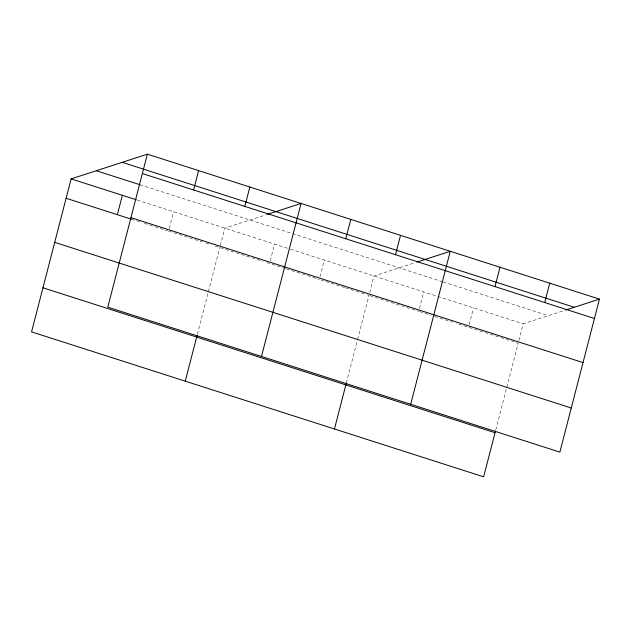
<?xml version="1.0" encoding="UTF-8"?>
<svg xmlns="http://www.w3.org/2000/svg" width="631" height="631" viewBox="0 0 631 631"><rect width="100%" height="100%" fill="white"/><g stroke="black" fill="none" stroke-linecap="round" stroke-linejoin="round"><path stroke-width="0.47" stroke-dasharray="3.15 2.37" d="M169.297 228.343L173.596 211.74M197.4 334.225L208.167 292.579M208.411 291.632L219.817 247.541M220.298 245.696L224.825 228.162L266.653 214.611M270.265 260.713L274.556 244.11M319.996 276.654L324.287 260.051M346.34 383.009L357.359 340.409M357.603 339.462L369.009 295.371L365.254 294.164M369.727 292.603L374.017 275.992L414.914 262.741M419.457 308.543L423.748 291.94M469.18 324.492L473.479 307.881M495.777 429.892L506.307 389.193M506.796 387.3L518.201 343.201L456.268 323.348M518.911 340.432L523.209 323.829L565.029 310.271M140.066 184.765L442.339 281.678M443.277 281.978L548.371 315.674M137.258 200.09L289.574 248.922M290.512 249.221L523.209 323.829M131.319 219.162L140.634 222.151M144.357 223.342L167.649 230.812M168.58 231.112L202.117 241.862M205.848 243.061L211.432 244.852M215.163 246.043L262.977 261.376M266.732 262.583L285.496 268.593M286.435 268.901L319.278 279.423M321.155 280.03L324.91 281.229M325.848 281.529L344.613 287.547M345.551 287.846L364.316 293.865M369.947 295.671L418.739 311.312M419.678 311.611L430.934 315.224M434.688 316.431L452.514 322.141"/><path stroke-width="0.95" d="M147.362 154.177L107.791 307.171L559.878 452.119L599.45 299.118L147.362 154.177L71.122 178.881L31.55 331.882L483.638 476.823L495.532 430.839M117.342 214.682L122.359 195.31M193.583 189.978L198.599 170.599M185.262 381.163L197.156 335.171M244.82 206.4L249.837 187.028M261.502 356.452L301.074 203.458L267.576 214.311M345.788 238.77L350.804 219.399M334.454 428.993L346.34 383.009M395.519 254.719L400.527 235.339M410.694 404.29L450.258 251.288L416.768 262.141M494.98 286.608L499.989 267.228M544.711 302.549L549.719 283.177M565.96 309.971L599.45 299.118M122.201 162.325L574.289 307.273M142.354 173.549L594.441 318.489M96.275 170.725L140.066 184.765M71.122 178.881L136.328 199.79M130.948 217.648L583.036 362.588M66.105 198.26L131.319 219.162M54.7 242.351L571.284 408.02M42.955 287.783L495.043 432.732"/></g></svg>
